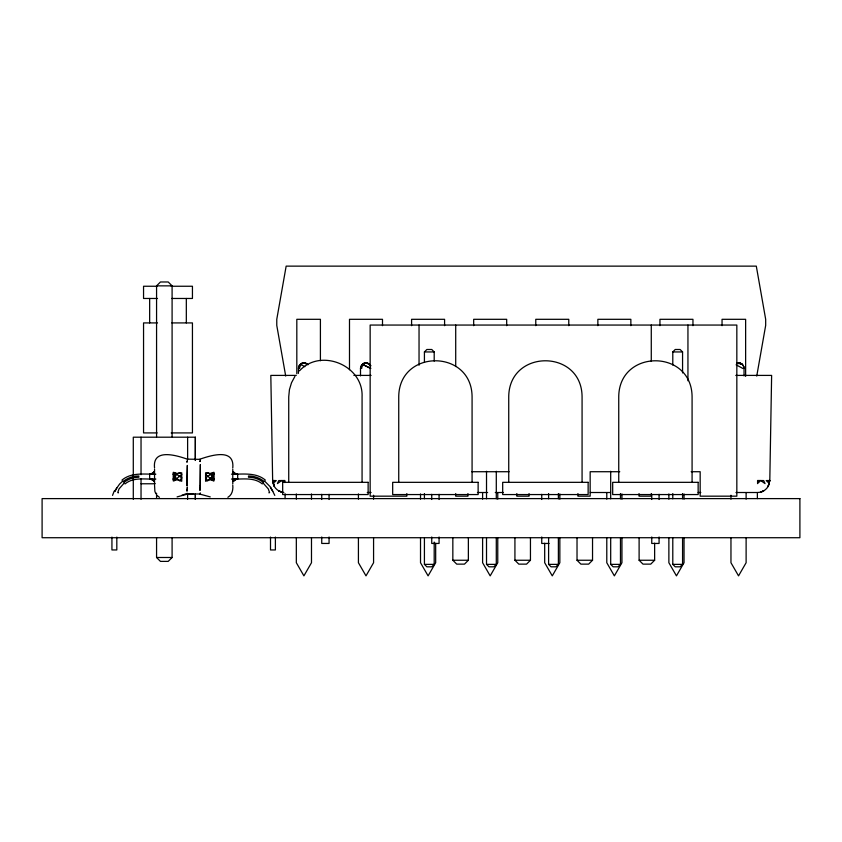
<?xml version="1.0" encoding="UTF-8"?>
<svg xmlns="http://www.w3.org/2000/svg" width="842" height="842" viewBox="0 0 842 842"><rect width="100%" height="100%" fill="white"/><g stroke="black" fill="none" stroke-linecap="round" stroke-linejoin="round"><path stroke-width="1.26" d="M757.579 492.507L757.579 492.507A12.22 12.22 0 0 0 768.093 486.518L769.798 480.498L771.63 375.406L735.792 375.406M298.405 373.385L298.563 367.07A5.505 5.505 0 0 1 308.025 364.744M360.502 368.491L360.66 367.07A5.505 5.505 0 0 1 370.869 365.828A5.505 5.505 0 0 0 360.66 367.175L360.66 367.038M756.747 376.058L765.673 325.422L765.673 319.307L756.305 266.135L286.154 266.135L276.776 319.307L276.776 325.422L285.701 376.058M769.798 480.498L768.914 483.518L769.377 480.54L768.009 482.287L766.22 480.582L769.798 480.498L768.093 486.518L769.335 483.613M199.975 493.728L200.364 492.959L199.975 494.138L210.237 496.906M153.897 471.72L153.897 473.151L149.655 474.499L153.897 472.383L153.118 473.867L149.655 474.257L149.655 478.972L152.107 479.298L153.897 480.845L149.655 478.73L153.897 480.066L153.897 481.498M233.423 481.498L233.423 480.066L237.665 478.73L233.423 480.845L234.202 479.351L237.665 478.972L237.665 474.257L235.213 473.93L233.423 472.383L237.665 474.499L233.423 473.151L233.423 471.72M294.911 376.406L291.521 382.742L289.438 389.625L288.732 396.771L288.732 482.329M149.655 474.257L152.107 473.93L153.897 471.888L153.118 473.867L153.897 473.151M235.213 479.603L233.423 481.34L235.213 479.298L237.665 478.972M181.725 495.349L187.345 493.317L187.345 494.138L177.083 496.906M114.533 491.296L119.553 484.097L122.7 481.087L123.069 481.55A25.081 25.081 0 0 1 138.825 475.983L138.825 477.246A23.808 23.808 0 0 0 123.858 482.529L124.237 482.992L119.048 488.886L117.743 492.591L118.406 492.854M153.118 473.257L153.897 472.383M233.423 480.845L234.202 479.972M156.57 436.777L156.57 285.859L160.454 281.975L168.211 281.975L172.094 285.859L172.094 436.777M172.094 537.817L172.094 557.499L168.211 561.382L160.454 561.382L156.57 557.499L156.57 537.817M424.421 362.428L424.421 351.945L426.862 349.493L431.757 349.493L434.198 351.945L434.198 361.123M434.198 542.08L434.198 564.372L431.757 566.813L426.862 566.813L424.421 564.372L424.421 538.143M672.79 365.06L672.79 351.945L675.231 349.493L680.115 349.493L682.567 351.945L682.567 372.922M468.363 537.933L468.363 560.246L464.479 564.129L456.722 564.129L452.838 560.246L452.838 537.933M496.296 538.143L496.296 564.372L493.844 566.813L488.96 566.813L486.518 564.372L486.518 538.143M530.449 537.933L530.449 560.246L526.566 564.129L518.809 564.129L514.925 560.246L514.925 537.933M558.383 538.143L558.383 564.372L555.941 566.813L551.047 566.813L548.605 564.372L548.605 538.143M592.536 537.933L592.536 560.246L588.663 564.129L580.896 564.129L577.023 560.246L577.023 537.933M620.47 538.143L620.47 564.372L618.028 566.813L613.134 566.813L610.692 564.372L610.692 538.143M654.634 543.185L654.634 560.246L650.75 564.129L642.993 564.129L639.11 560.246L639.11 537.933M682.567 538.143L682.567 564.372L680.115 566.813L675.231 566.813L672.79 564.372L672.79 538.143M233.423 480.066L234.202 479.351L234.202 480.361M299.478 370.848C320.634 347.651 363.512 365.407 362.071 396.771L362.071 482.329M227.887 497.306C232.15 494.928 233.255 489.77 232.771 485.255M121.932 480.14C131.363 472.12 144.508 474.362 155.844 474.172M125.005 483.94C133.625 476.719 145.634 479.572 155.844 479.056M268.914 492.854L269.577 492.591L268.272 488.886L263.083 482.992L263.462 482.529A23.808 23.808 0 0 0 248.495 477.246L248.495 475.983A25.081 25.081 0 0 1 264.251 481.55L264.62 481.087L270.787 487.339L274.787 495.391M300.783 363.933L303.909 363.113L307.035 363.933A5.505 5.505 0 0 0 298.563 367.175L298.563 367.038M362.881 363.933L365.996 363.113L369.122 363.933M187.345 459.143L199.975 459.343M199.975 459.143C210.963 455.448 234.739 447.786 232.771 467.973M149.655 478.972L152.107 479.298L153.897 481.34L152.107 478.803L153.897 480.066M233.423 473.151L235.213 474.425L233.423 471.888L235.213 473.93L237.665 474.257M199.975 494.001L186.956 493.98M187.345 494.138L193.66 493.707M298.405 368.354L299.626 368.333A4.273 4.273 0 0 1 301.478 364.807L304.836 366.68M156.57 285.859L172.094 285.859M157.149 286.248L143.55 286.248L143.55 298.468L157.517 298.468M171.179 286.248L192.439 286.248L192.439 298.468L171.852 298.468M157.517 322.918L143.55 322.918L143.55 432.914L157.149 432.914M171.852 322.918L192.439 322.918L192.439 432.914L171.179 432.914M424.421 351.945L434.198 351.945M672.79 351.945L682.567 351.945M296.268 375.406L270.819 375.406L272.65 480.498L274.355 486.518A12.22 12.22 0 0 0 283.828 492.454M353.903 375.406L371.09 375.406M195.333 437.198L195.333 460.49L195.376 437.198L133.289 437.198L133.289 499.295M471.794 471.72L509.105 471.72M619.754 471.72L590.158 471.72L590.158 496.17L577.938 496.17L577.938 493.591M691.156 471.72L700.165 471.72L700.165 496.17L736.834 496.17L736.834 325.054L370.154 325.054L370.154 496.17L406.823 496.17L406.823 493.591M172.873 474.172L175.494 474.499M214.447 474.172L211.826 474.499M231.476 474.172C242.812 474.362 255.957 472.12 265.388 480.14M172.873 479.056L175.494 478.73M214.447 479.056L211.826 478.73M231.476 479.056C241.686 479.572 253.695 476.719 262.315 483.94M141.035 483.771L155.275 483.771M367.27 492.507L371.09 492.507M477.446 492.507L487.634 492.507M495.275 492.507L503.463 492.507M590.295 492.507L610.545 492.507M698.165 492.507L700.797 492.507M735.992 492.507L757.368 492.507L757.368 498.611M549.079 543.448L541.743 543.448L541.743 536.986M156.57 557.499L172.094 557.499M452.838 560.246L468.363 560.246M514.925 560.246L530.449 560.246M577.023 560.246L592.536 560.246M639.11 560.246L654.634 560.246M424.421 564.372L434.198 564.372M486.518 564.372L496.296 564.372M548.605 564.372L558.383 564.372M610.692 564.372L620.47 564.372M672.79 564.372L682.567 564.372M363.565 364.912L370.89 368.333M186.956 459.037C178.325 456.069 152.16 447.281 154.549 467.973M272.65 480.498L276.229 480.582L274.439 482.287L273.071 480.54L273.545 483.518L272.65 480.498L274.355 486.518L273.113 483.613M112.533 495.391L114.175 491.149L115.007 491.486L116.964 487.602M741.676 363.828L739.96 363.07C735.298 363.491 738.75 362.207 741.676 363.933L736.592 363.312A5.505 5.505 0 0 1 743.886 367.175L743.886 367.038A5.505 5.505 0 0 0 736.592 363.207M306.572 363.723L303.909 362.891L300.783 363.818L303.909 362.891L307.035 363.828M741.213 363.828L739.929 363.291L741.676 363.933M369.122 363.828L365.996 362.891L362.881 363.818L365.996 362.891L368.67 363.723M736.118 364.807L742.823 368.438L744.044 368.354L744.044 375.89M370.28 368.333L363.565 364.807A4.273 4.273 0 0 0 361.723 368.333L360.502 368.354L360.502 375.89M157.412 495.749L159.433 497.306M283.365 481.834L281.712 480.54L278.765 480.572L277.418 483.592L281.712 480.54L284.87 480.498L284.87 482.571M270.356 487.602L272.787 491.296M233.423 472.383L234.202 473.867L234.202 472.867M153.897 480.845L153.118 479.351L153.118 480.361M155.854 493.728L154.886 491.37L154.549 485.255M743.886 367.07L744.044 368.491M746.117 492.654L746.117 499.148M746.117 538.08L746.117 562.73L738.539 575.865L730.961 562.73L730.961 538.08M745.633 376.385L745.633 319.307L722.047 319.307L722.047 325.675M730.961 495.254L730.961 499.148M692.955 325.675L692.955 319.307L659.949 319.307L659.949 325.675M692.082 482.329L692.082 396.771C691.756 348.798 619.07 348.798 618.744 396.771L618.744 482.329M687.946 325.054L687.946 380.795M684.03 493.949L684.03 499.148M684.03 538.08L684.03 562.73L676.452 575.865L668.874 562.73L668.874 538.08M682.567 493.559L682.567 498.811M672.79 493.559L672.79 498.811M668.874 493.949L668.874 499.148M659.076 494.317L659.076 499.485M659.076 536.986L659.076 543.448L651.75 543.448L651.75 536.986M651.75 494.317L651.75 499.485M651.276 325.054L651.276 361.355M651.276 493.591L651.276 496.17L639.046 496.17L639.046 493.591M630.858 325.675L630.858 319.307L597.862 319.307L597.862 325.675M621.943 493.949L621.943 499.148M621.943 538.08L621.943 562.73L614.365 575.865L606.787 562.73L606.787 538.08M620.47 493.559L620.47 498.811M610.692 471.267L610.692 498.811M606.787 492.654L606.787 499.148M582.075 482.329L582.075 396.771C581.759 348.798 509.063 348.798 508.736 396.771L508.736 482.329M568.771 325.675L568.771 319.307L535.775 319.307L535.775 325.675M559.846 493.949L559.846 499.148M559.846 538.08L559.846 562.73L552.268 575.865L544.69 562.73L544.69 543.269M558.383 493.559L558.383 498.811M548.605 493.559L548.605 498.811M541.743 494.317L541.743 499.485M529.05 493.591L529.05 496.17L516.83 496.17L516.83 493.591M506.684 325.675L506.684 319.307L473.678 319.307L473.678 325.675M497.759 492.654L497.759 499.148M497.759 538.08L497.759 562.73L490.181 575.865L482.603 562.73L482.603 538.08M496.296 471.267L496.296 498.811M486.518 471.267L486.518 498.811M482.603 492.654L482.603 499.148M472.078 482.329L472.078 396.771C471.752 348.798 399.055 348.798 398.74 396.771L398.74 482.329M467.931 493.591L467.931 496.17L455.711 496.17L455.711 493.591M455.711 325.054L455.711 366.533M444.587 325.675L444.587 319.307L411.591 319.307L411.591 325.675M439.071 494.317L439.071 499.485M439.071 536.986L439.071 543.448L431.736 543.448L431.736 536.986M435.672 543.269L435.672 562.73L428.094 575.865L420.516 562.73L420.516 538.08M431.736 494.317L431.736 499.485M424.421 493.559L424.421 498.811M420.516 493.949L420.516 499.148M419.042 325.054L419.042 365.239M382.5 325.675L382.5 319.307L349.493 319.307L349.493 369.733M373.574 495.254L373.574 499.148M373.574 538.08L373.574 562.73L365.996 575.865L358.418 562.73L358.418 538.08M358.418 493.949L358.418 499.148M329.064 494.317L329.064 499.485M329.064 536.986L329.064 543.448L321.739 543.448L321.739 536.986M321.739 494.317L321.739 499.485M320.413 360.744L320.413 319.307L296.816 319.307L296.816 373.795M311.487 493.949L311.487 499.148M311.487 538.08L311.487 562.73L303.909 575.865L296.331 562.73L296.331 538.08M296.331 493.949L296.331 499.148M285.08 493.728L285.08 498.611M275.387 537.08L275.387 549.952L270.503 549.952L270.503 537.08M232.771 469.278L232.771 483.95M211.826 475.393L211.826 477.835M187.619 437.198L187.619 459.195M187.619 494.117L187.619 499.295M186.324 298.468L186.324 322.918M175.494 475.393L175.494 477.835M156.57 493.202L156.57 498.453M154.549 469.278L154.549 483.95M149.655 298.468L149.655 322.918M141.035 437.198L141.035 474.72M141.035 478.593L141.035 499.295M116.817 537.08L116.817 549.952L111.933 549.952L111.933 537.08M200.364 485.687L199.975 490.433L200.364 464.51L200.364 485.687M187.345 465.5L186.956 485.687L187.345 465.5M187.345 489.423L186.956 491.181L187.345 487.108L187.345 489.423M187.345 460.763L186.956 462.048L187.345 460.763M200.364 460.258L199.975 461.49L200.364 460.258M181.725 477.888L179.62 480.645L177.083 479.793L173.242 480.866L173.242 472.362L177.083 473.436L181.725 472.794L181.725 481.256L179.62 480.645L173.968 476.614L179.62 472.572L181.725 474.488L173.968 480.814L173.968 472.404L181.725 477.888M759.084 481.834L757.579 483.613L757.579 480.498L763.683 480.572L765.031 483.592L760.736 480.54L759.084 481.834M210.237 478.203L207.7 480.645L205.595 481.256L205.595 472.794L210.237 473.436L214.078 472.362L214.078 480.866L210.237 479.793L207.7 480.645L205.595 477.888L213.352 472.404L213.352 480.814L205.595 474.488L207.7 472.572L213.352 476.614L210.237 478.203M763.631 490.897L760.705 492.096L763.631 490.897M368.133 482.329L282.67 482.329L282.67 494.559L368.133 494.559L368.133 482.329M478.13 482.329L392.677 482.329L392.677 494.559L478.13 494.559L478.13 482.329M588.137 482.329L502.685 482.329L502.685 494.559L588.137 494.559L588.137 482.329M698.144 482.329L612.681 482.329L612.681 494.559L698.144 494.559L698.144 482.329M799.9 498.611L42.1 498.611L42.1 537.722L799.9 537.722L799.9 498.611M281.744 492.096L278.828 490.897L281.744 492.096M195.376 499.295L195.376 494.117L195.333 499.295"/></g></svg>
